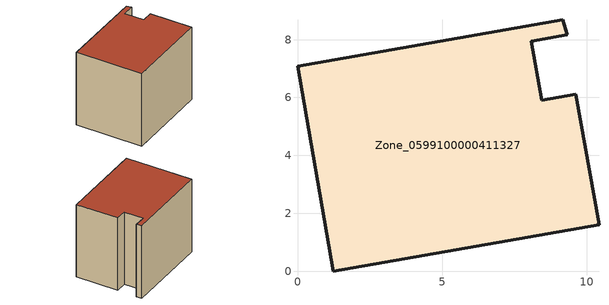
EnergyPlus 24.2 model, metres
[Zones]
Zone_0599100000411327
 floor ground (C_G): 0,7.08 9.16,8.68 9.32,8.17 8.09,7.95 8.45,5.91 9.61,6.12 10.42,1.61 1.24,0 z0
 wall outside (C_F): 1.24,0 10.42,1.61 9.61,6.12 8.45,5.91 8.09,7.95 9.32,8.17 9.16,8.68 0,7.08 1.24,0 z0:8.19
 roof outside (C_R): 9.16,8.68 0,7.08 1.24,0 10.42,1.61 9.61,6.12 8.45,5.91 8.09,7.95 9.32,8.17 z8.19
[BUILDING]
Pand.0599100000411327: North Axis=0; Terrain=City; Loads Convergence Tolerance Value=0.04; Temperature Convergence Tolerance Value=0.4; Solar Distribution=FullExterior; Maximum Number of Warmup Days=25; Minimum Number of Warmup Days=1
[Site:Location]
Rotterdam.The.Hague.AP_ZH_NLD Design_Conditions: Latitude=51.96; Longitude=4.45; Time Zone=1; Elevation=-4.5
[SITE:GROUNDTEMPERATURE:BUILDINGSURFACE]
18, 18, 18, 18, 18, 18, 18, 18, 18, 18, 18, 18
[MATERIAL] Thermal Absorptance=0.9; Solar Absorptance=0.7; Visible Absorptance=0.7
Name | Roughness | Thickness | Conductivity | Density | Specific Heat
G.TI.1992-2005 | MediumSmooth | 0.15 | 0.06 | 540 | 1210
F.TI.1992-2005 | Rough | 0.3 | 0.12 | 1920 | 840
R.TI.1992-2005 | MediumRough | 0.2 | 0.08 | 1500 | 1000
[CONSTRUCTION]
C_G: G.TI.1992-2005
C_F: F.TI.1992-2005
C_R: R.TI.1992-2005
[ZONE]
Zone_0599100000411327: Type=1; Multiplier=1; Ceiling Height=Autocalculate; Volume=Autocalculate; Floor Area=autocalculate; Part of Total Floor Area=Yes
[ZONEINFILTRATION:DESIGNFLOWRATE]
Infil_Zone_0599100000411327: Zone or ZoneList or Space or SpaceList=Zone_0599100000411327; Schedule=AlwaysOn; Design Flow Rate Calculation Method=Flow/Area; Flow Rate per Floor Area=0.0015; Constant Term Coefficient=1; Temperature Term Coefficient=0; Velocity Term Coefficient=0; Velocity Squared Term Coefficient=0
[HVACTEMPLATE:ZONE:IDEALLOADSAIRSYSTEM]
Zone_0599100000411327: Maximum Heating Supply Air Temperature=50; Minimum Cooling Supply Air Temperature=13; Maximum Heating Supply Air Humidity Ratio=0.0156; Minimum Cooling Supply Air Humidity Ratio=0.0077; Heating Limit=NoLimit; Cooling Limit=NoLimit; Dehumidification Control Type=ConstantSensibleHeatRatio; Cooling Sensible Heat Ratio=0.7; Dehumidification Setpoint=60; Humidification Control Type=None; Humidification Setpoint=30; Outdoor Air Method=None; Outdoor Air Flow Rate per Person=0.00944; Outdoor Air Flow Rate per Zone Floor Area=0; Outdoor Air Flow Rate per Zone=0; Demand Controlled Ventilation Type=None; Outdoor Air Economizer Type=NoEconomizer; Heat Recovery Type=None; Sensible Heat Recovery Effectiveness=0.7; Latent Heat Recovery Effectiveness=0.65
[ZONECONTROL:THERMOSTAT]
ThermostatControl_Zone_0599100000411327: Zone or ZoneList=Zone_0599100000411327; Control Type Schedule=DualSetpointControlType; Control 1=Thermostat_Zone_0599100000411327; Temperature Difference Between Cutout And Setpoint=0
[THERMOSTATSETPOINT:DUALSETPOINT]
Thermostat_Zone_0599100000411327: Heating Setpoint Temperature Schedule=HeatingSetpoint_Zone_0599100000411327; Cooling Setpoint Temperature Schedule=CoolingSetpoint_Zone_0599100000411327
[SCHEDULE:COMPACT]
HeatingSetpoint_Zone_0599100000411327: Through: 12/31, For: AllDays, Until: 24:00, 21
CoolingSetpoint_Zone_0599100000411327: Through: 12/31, For: AllDays, Until: 24:00, 24
DualSetpointControlType: Through: 12/31, For: AllDays, Until: 24:00, 4
AlwaysOn: Through: 12/31, For: AllDays, Until: 24:00, 1
